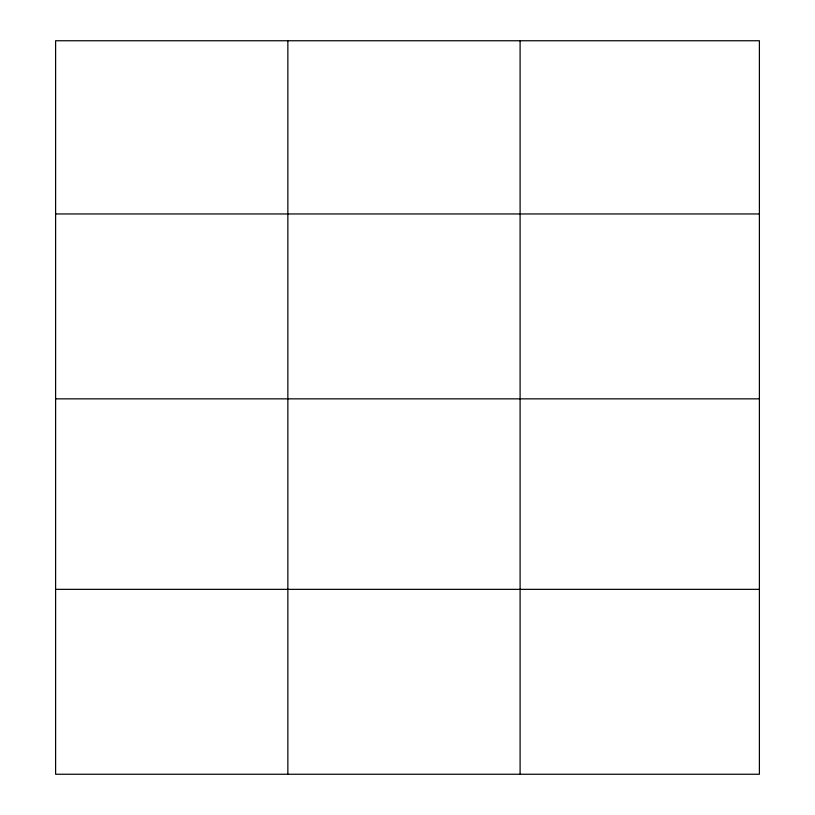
<?xml version="1.0" encoding="UTF-8"?>
<svg xmlns="http://www.w3.org/2000/svg" width="815" height="815" viewBox="0 0 815 815"><rect width="100%" height="100%" fill="white"/><g stroke="black" fill="none" stroke-linecap="round" stroke-linejoin="round"><path stroke-width="1.22" d="M759.397 398.851L759.397 40.75L55.603 40.75L55.603 774.25L759.397 774.25L759.397 398.851L55.603 398.851M55.603 213.958L759.397 213.958M55.603 589.347L759.397 589.347M520.102 40.75L520.102 774.25M287.858 40.75L287.858 774.25"/></g></svg>
